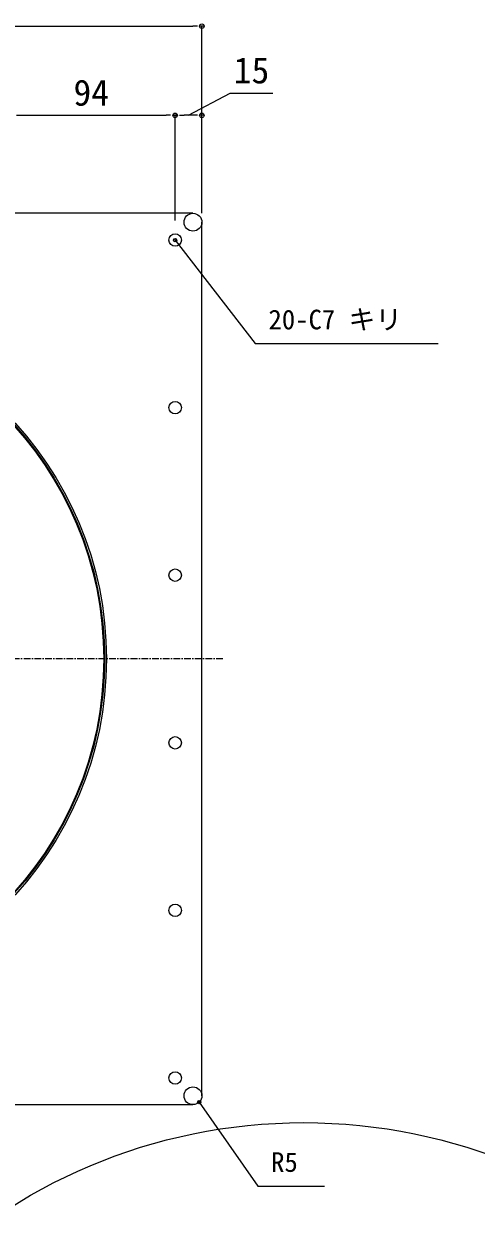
# Model space of a CAD drawing. Units: millimetres, scale not verified. Extents: x -1380 to 1380, y -955 to 955.
# Drawn here: x -300 to -46, y -90 to 581 of the extents above; entities that cross this region are included whole.
import ezdxf
from ezdxf.enums import TextEntityAlignment as Align

# ---------------------------------------------------------------- set-up
doc = ezdxf.new("R2010")
doc.units = ezdxf.units.MM
doc.header["$LTSCALE"] = 3
doc.linetypes.add('USER1', pattern=[2, 1.25, -0.25, 0.25, -0.25])
for name, color, linetype, lineweight in [('0-0_0', 7, 'Continuous', 15), ('0-2_L-2', 7, 'Continuous', 18), ('0-3_L-1', 7, 'Continuous', 18), ('0-4_L-5', 2, 'USER1', 18), ('0-7_MOJI', 7, 'Continuous', 18), ('0-8_SUNPO', 7, 'Continuous', 18), ('0-B_L-1a', 3, 'Continuous', 18)]:
    doc.layers.add(name, color=color, linetype=linetype, lineweight=lineweight)
doc.styles.add('ＭＳ ゴシック', font='')
doc.styles.get('ＭＳ ゴシック').set_extended_font_data('MS Gothic')

# ---------------------------------------------------------------- blocks, each defined once
blk = doc.blocks.new('_DOT')
at = {"layer": '0-0_0'}
for p, q in [((-0.5, 0), (-1, 0)), ((0.25, 0), (-0.25, 0))]:
    blk.add_line(p, q, dxfattribs=at)
blk.add_circle((0, 0), 0.25, dxfattribs=at)

msp = doc.modelspace()

# ---------------------------------------------------------------- linework, layer by layer
at = {"layer": '0-0_0'}
for p, q in [((-215.803, 460.639), (-214.656, 459.155)), ((-202.23, -22.869), (-201.159, -24.408))]:
    msp.add_line(p, q, dxfattribs=at)
for centre in [(-215.23, 459.897), (-201.694, -23.639)]:
    msp.add_circle(centre, 0.938, dxfattribs=at)
at = {"layer": '0-2_L-2'}
for radius in [195.5, 195]:
    msp.add_circle((-450.23, 224.897), radius, dxfattribs=at)
at = {"layer": '0-3_L-1'}
for p, q in [((-205.23, 474.897), (-695.23, 474.897)), ((-200.23, -20.103), (-200.23, 469.897)), ((-695.23, -25.103), (-205.23, -25.103))]:
    msp.add_line(p, q, dxfattribs=at)
for centre, radius in [((-205.23, 469.897), 5), ((-215.23, 459.897), 3.5), ((-450.23, 224.897), 196.5), ((-215.23, 365.897), 3.5), ((-215.23, 271.897), 3.5), ((-215.23, 177.897), 3.5), ((-215.23, 83.897), 3.5), ((-215.23, -10.103), 3.5), ((-205.23, -20.103), 5)]:
    msp.add_circle(centre, radius, dxfattribs=at)
at = {"layer": '0-4_L-5'}
msp.add_line((-188.405, 224.897), (-712.055, 224.897), dxfattribs=at)
at = {"layer": '0-8_SUNPO'}
for p, q in [((-695.23, 579.878), (-205.23, 579.878)), ((-200.23, 474.897), (-200.23, 579.878)), ((-304.23, 529.878), (-220.23, 529.878)), ((-215.23, 470.897), (-215.23, 529.878)), ((-215.23, 470.897), (-215.23, 529.878)), ((-205.23, 529.878), (-210.23, 529.878)), ((-200.23, 474.897), (-200.23, 529.878))]:
    msp.add_line(p, q, dxfattribs=at)
for points in [[(-207.73, 529.878), (-184.317, 542.378), (-160.388, 542.378)], [(-215.23, 459.897), (-170.369, 401.875), (-67.678, 401.875)], [(-201.694, -23.639), (-168.903, -70.742), (-131.466, -70.742)]]:
    msp.add_lwpolyline(points, dxfattribs=at)
at = {"layer": '0-B_L-1a'}
msp.add_circle((-143.088, -342.891), 307.716, dxfattribs=at)

# ---------------------------------------------------------------- block references
at = {"layer": '0-8_SUNPO', "xscale": 5, "yscale": 5}
for p in [(-200.23, 579.878), (-215.23, 529.878), (-200.23, 529.878)]:
    msp.add_blockref('_DOT', p, dxfattribs=at)
at = {"layer": '0-8_SUNPO', "xscale": 5, "yscale": 5, "rotation": 180}
msp.add_blockref('_DOT', (-215.23, 529.878), dxfattribs=at)

# ---------------------------------------------------------------- texts
at = {"layer": '0-7_MOJI', "style": 'ＭＳ ゴシック'}
for s, p in [('20-C7 キリ ', (-162.856, 406.508)), ('R5 ', (-161.391, -66.109))]:
    msp.add_text(s, height=11, dxfattribs=at).set_placement(p, align=Align.BOTTOM_LEFT)
at = {"layer": '0-8_SUNPO', "style": 'ＭＳ ゴシック'}
for s, p in [('15', (-182.353, 543.378)), ('94', (-272.23, 530.878))]:
    msp.add_text(s, height=14.66, dxfattribs=at).set_placement(p, align=Align.BOTTOM_LEFT)

doc.saveas('drawing.dxf')
